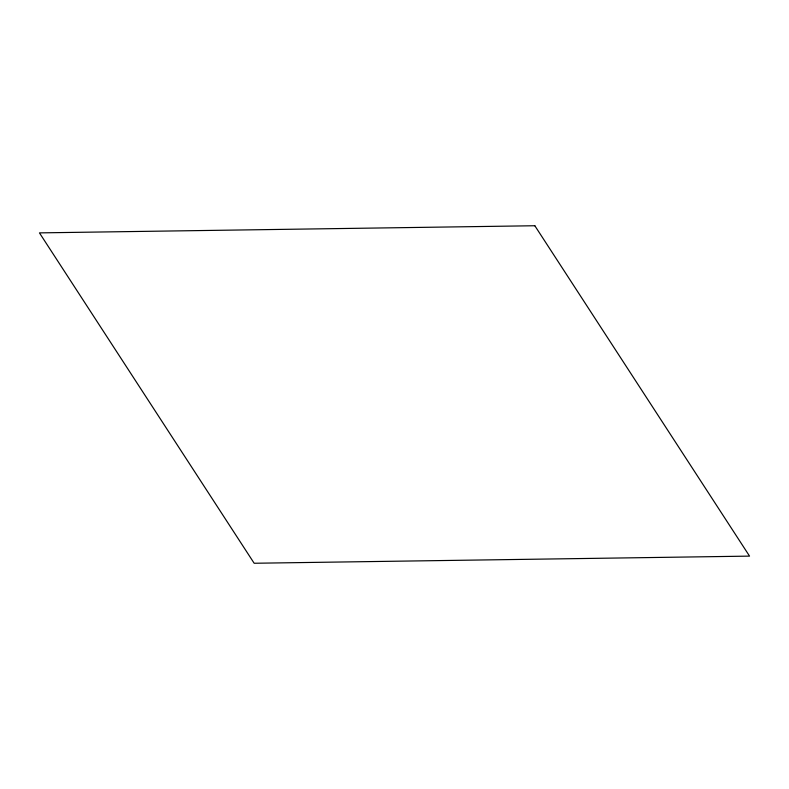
<?xml version="1.0" encoding="UTF-8"?>
<svg xmlns="http://www.w3.org/2000/svg" width="789" height="789" viewBox="0 0 789 789"><rect width="100%" height="100%" fill="white"/><g stroke="black" fill="none" stroke-linecap="round" stroke-linejoin="round"><path stroke-width="1.18" d="M534.834 225.743L39.45 232.883L254.166 563.257L749.55 556.117L534.834 225.743"/></g></svg>
